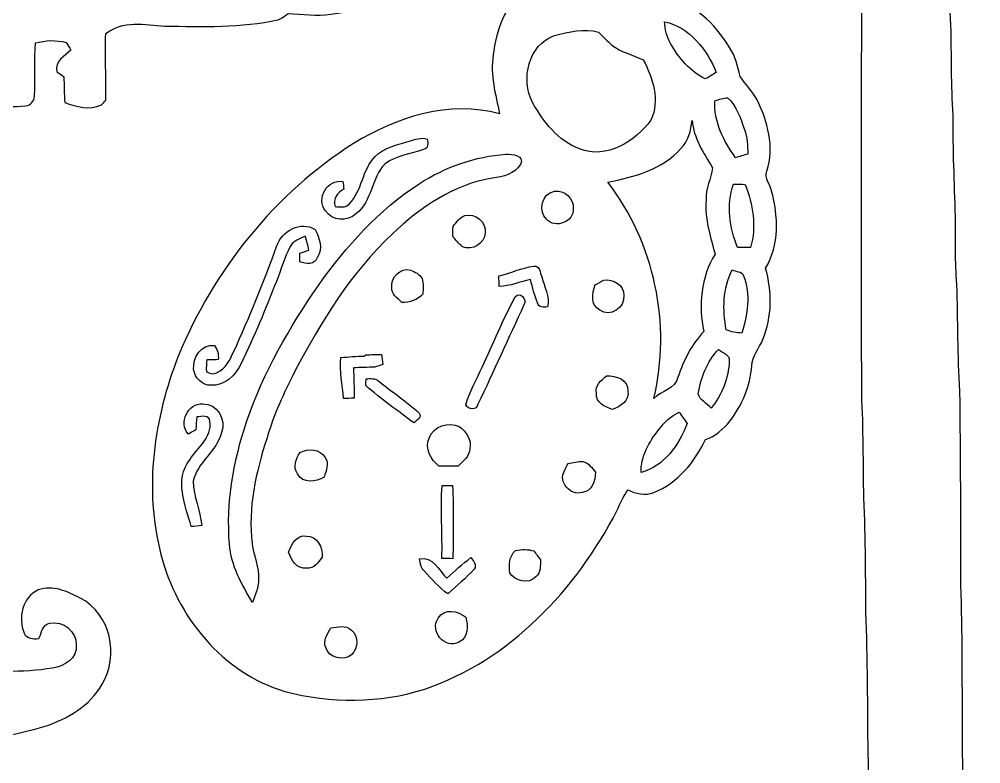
# Model space of a CAD drawing. Header units: centimetres. Extents: x -12.3 to 12.4, y -13 to 13.2.
# Drawn here: x -0.04 to 12.38, y -1.53 to 8.09 of the extents above; entities that cross this region are included whole.
import ezdxf

# ---------------------------------------------------------------- set-up
doc = ezdxf.new("R2010")
doc.units = ezdxf.units.CM
doc.header["$MEASUREMENT"] = 0
doc.layers.add('Camada 1', color=7, linetype='Continuous')

msp = doc.modelspace()

# ---------------------------------------------------------------- linework, layer by layer
at = {"layer": 'Camada 1', "color": 156}
for points, knots in [([(-10.9915, 13.07253), (-10.81617, 13.2281), (-10.55404, 13.21787), (-10.33638, 13.18118), (-10.33638, 13.18118), (-10.1861, 13.16884), (-10.07463, 13.05489), (-9.98819, 12.942), (-9.98819, 12.942), (-9.82027, 12.70423), (-9.81286, 12.39026), (-9.64212, 12.15284), (-9.64212, 12.15284), (-9.48302, 11.91224), (-9.20679, 11.79512), (-8.95526, 11.67659), (-8.95526, 11.67659), (-8.50406, 11.5069), (-8.03133, 11.38872), (-7.54839, 11.36368), (-7.54839, 11.36368), (-6.15492, 11.21974), (-4.75156, 11.08745), (-3.34997, 11.18975), (-3.34997, 11.18975), (-2.8829, 11.21092), (-2.41194, 11.20422), (-1.95192, 11.11426), (-1.95192, 11.11426), (-1.94168, 11.1774), (-1.90183, 11.2529), (-1.95757, 11.30652), (-1.95757, 11.30652), (-2.07822, 11.44905), (-2.2807, 11.46245), (-2.45145, 11.49667), (-2.45145, 11.49667), (-2.45392, 11.55664), (-2.4758, 11.62296), (-2.44264, 11.678), (-2.44264, 11.678), (-2.3114, 11.78207), (-2.13535, 11.73832), (-1.99002, 11.69352), (-1.99002, 11.69352), (-1.85632, 11.6466), (-1.70602, 11.59191), (-1.63442, 11.45893), (-1.63442, 11.45893), (-1.56279, 11.35274), (-1.56457, 11.22115), (-1.55434, 11.09839), (-1.55434, 11.09839), (-1.42804, 11.08286), (-1.29611, 11.07474), (-1.17827, 11.1333), (-1.17827, 11.1333), (-1.11195, 11.27618), (-1.13312, 11.43564), (-1.13064, 11.58839), (-1.13064, 11.58839), (-1.19486, 11.6011), (-1.25871, 11.6152), (-1.32257, 11.62931), (-1.32257, 11.62931), (-1.3522, 11.70939), (-1.35325, 11.79407), (-1.32503, 11.8745), (-1.32503, 11.8745), (-1.09431, 11.91612), (-0.85653, 11.90271), (-0.62301, 11.90342), (-0.62301, 11.90342), (-0.6163, 11.79829), (-0.6163, 11.69281), (-0.62018, 11.58769), (-0.62018, 11.58769), (-0.68932, 11.57075), (-0.75881, 11.55523), (-0.82832, 11.54076), (-0.82832, 11.54076), (-0.82832, 11.41835), (-0.82868, 11.29629), (-0.82515, 11.17388), (-0.82515, 11.17388), (-0.60184, 11.18305), (-0.37747, 11.16753), (-0.15521, 11.19857), (-0.15521, 11.19857), (-0.14286, 11.32733), (-0.14145, 11.45681), (-0.13158, 11.58557), (-0.13158, 11.58557), (-0.18803, 11.6018), (-0.24377, 11.61837), (-0.29986, 11.63496), (-0.29986, 11.63496), (-0.3048, 11.72527), (-0.35348, 11.87838), (-0.22048, 11.89319), (-0.22048, 11.89319), (-0.02329, 11.90589), (0.17497, 11.89672), (0.37253, 11.91189), (0.37253, 11.91189), (0.43074, 11.81064), (0.42438, 11.69423), (0.40286, 11.58346), (0.40286, 11.58346), (0.32137, 11.56652), (0.23953, 11.55347), (0.15733, 11.54217), (0.15733, 11.54217), (0.16898, 11.42611), (0.1718, 11.30935), (0.17073, 11.19293), (0.17073, 11.19293), (0.42262, 11.18869), (0.67415, 11.19681), (0.92604, 11.19786), (0.92604, 11.19786), (0.92674, 11.32699), (0.9292, 11.45645), (0.93909, 11.58521), (0.93909, 11.58521), (0.87029, 11.61026), (0.7687, 11.59439), (0.72813, 11.66812), (0.72813, 11.66812), (0.71966, 11.73409), (0.72495, 11.80006), (0.72707, 11.86602), (0.72707, 11.86602), (0.9532, 11.92882), (1.19203, 11.89002), (1.42346, 11.91012), (1.42346, 11.91012), (1.44568, 11.80182), (1.48132, 11.67482), (1.41216, 11.57569), (1.41216, 11.57569), (1.35714, 11.56158), (1.30104, 11.55382), (1.24529, 11.54465), (1.24529, 11.54465), (1.24249, 11.42012), (1.24283, 11.29558), (1.24388, 11.17141), (1.24388, 11.17141), (1.37195, 11.12801), (1.44673, 11.01266), (1.54552, 10.92905), (1.54552, 10.92905), (3.05505, 10.88918), (4.56635, 10.88001), (6.07659, 10.83697), (6.07659, 10.83697), (6.08646, 10.79252), (6.09635, 10.74772), (6.10658, 10.70327), (6.10658, 10.70327), (6.4216, 10.70856), (6.73734, 10.69551), (7.05202, 10.70892), (7.05202, 10.70892), (7.22277, 10.76889), (7.37729, 10.87895), (7.56108, 10.90048), (7.56108, 10.90048), (7.7029, 10.91529), (7.84965, 10.94034), (7.99112, 10.91177), (7.99112, 10.91177), (8.10012, 10.83239), (8.11213, 10.67647), (8.13082, 10.55193), (8.13082, 10.55193), (8.15622, 10.4027), (8.08567, 10.26724), (8.01088, 10.14412), (8.01088, 10.14412), (7.84119, 10.09332), (7.66375, 10.12966), (7.49087, 10.13953), (7.49087, 10.13953), (7.30603, 10.15505), (7.14268, 10.24572), (6.97759, 10.32087), (6.97759, 10.32087), (6.67066, 10.36214), (6.35952, 10.34591), (6.05119, 10.3632), (6.05119, 10.3632), (6.03815, 10.32403), (6.02543, 10.28488), (6.01274, 10.24572), (6.01274, 10.24572), (5.79154, 10.24043), (5.57001, 10.2429), (5.34882, 10.24361), (5.34882, 10.24361), (5.5446, 9.9448), (5.63527, 9.5511), (5.49556, 9.21066), (5.49556, 9.21066), (5.37279, 8.8974), (5.18089, 8.59613), (4.89372, 8.41057), (4.89372, 8.41057), (4.61822, 8.24618), (4.29612, 8.19114), (3.98251, 8.15128), (3.98251, 8.15128), (3.79835, 8.12623), (3.61314, 8.14846), (3.42935, 8.15975), (3.42935, 8.15975), (3.38807, 8.13188), (3.35033, 8.09801), (3.30341, 8.08002), (3.30341, 8.08002), (2.82187, 7.97454), (2.32587, 7.98865), (1.83585, 7.99853), (1.83585, 7.99853), (1.58291, 8.01616), (1.28939, 8.07332), (1.07526, 7.89975), (1.07526, 7.89975), (1.05833, 7.61293), (1.08196, 7.32579), (1.07597, 7.03896), (1.07597, 7.03896), (1.0615, 7.0238), (1.03328, 6.99381), (1.01917, 6.97864), (1.01917, 6.97864), (0.86254, 6.9095), (0.69603, 6.95218), (0.54468, 7.01111), (0.54468, 7.01111), (0.53481, 7.12187), (0.53481, 7.23299), (0.53374, 7.34377), (0.53374, 7.34377), (0.50375, 7.36423), (0.47378, 7.38433), (0.44379, 7.4048), (0.44379, 7.4048), (0.41416, 7.54097), (0.53869, 7.61188), (0.62476, 7.68772), (0.62476, 7.68772), (0.60395, 7.71983), (0.58313, 7.75194), (0.56268, 7.78369), (0.56268, 7.78369), (0.43285, 7.82319), (0.29598, 7.81368), (0.16615, 7.77945), (0.16615, 7.77945), (0.14569, 7.55015), (0.1651, 7.32013), (0.1538, 7.09083), (0.1538, 7.09083), (0.15239, 7.0298), (0.09983, 6.97264), (0.0388, 6.96736), (0.0388, 6.96736), (-0.11253, 6.94477), (-0.2667, 6.97018), (-0.4131, 7.0097), (-0.4131, 7.0097), (-0.42721, 7.12435), (-0.42932, 7.23935), (-0.4332, 7.35434), (-0.4332, 7.35434), (-0.45402, 7.36635), (-0.49494, 7.39034), (-0.51576, 7.40268), (-0.51576, 7.40268), (-0.53869, 7.52122), (-0.4572, 7.59989), (-0.36264, 7.6542), (-0.36264, 7.6542), (-0.37112, 7.71102), (-0.39122, 7.76427), (-0.41839, 7.81437), (-0.41839, 7.81437), (-0.53764, 7.81649), (-0.65722, 7.81685), (-0.77645, 7.81295), (-0.77645, 7.81295), (-0.79869, 7.55685), (-0.77857, 7.29967), (-0.78951, 7.0432), (-0.78951, 7.0432), (-0.8135, 7.01886), (-0.8375, 6.99452), (-0.86113, 6.97018), (-0.86113, 6.97018), (-1.02622, 6.94619), (-1.19415, 6.96277), (-1.3529, 7.01321), (-1.3529, 7.01321), (-1.36418, 7.10952), (-1.36172, 7.20689), (-1.37442, 7.3025), (-1.37442, 7.3025), (-1.40263, 7.37799), (-1.49965, 7.4422), (-1.45873, 7.53073), (-1.45873, 7.53073), (-1.42168, 7.57414), (-1.37371, 7.60623), (-1.32961, 7.64222), (-1.32961, 7.64222), (-1.3349, 7.83201), (-1.32644, 8.02251), (-1.35573, 8.21055), (-1.35573, 8.21055), (-2.7499, 8.22113), (-4.14338, 8.17986), (-5.5372, 8.16574), (-5.5372, 8.16574), (-5.6716, 8.17033), (-5.81907, 8.13505), (-5.94218, 8.20278), (-5.94218, 8.20278), (-5.95488, 8.25994), (-5.957, 8.31885), (-5.96299, 8.37635), (-5.96299, 8.37635), (-6.28826, 8.38941), (-6.61528, 8.35554), (-6.93949, 8.39045), (-6.93949, 8.39045), (-7.27499, 8.45643), (-7.614, 8.58308), (-7.86341, 8.82438), (-7.86341, 8.82438), (-8.20807, 9.1962), (-8.31391, 9.75254), (-8.20913, 10.23937), (-8.20913, 10.23937), (-8.50512, 10.30569), (-8.8212, 10.25207), (-9.0865, 10.10884), (-9.0865, 10.10884), (-9.35214, 9.97832), (-9.58038, 9.78393), (-9.78923, 9.57685), (-9.78923, 9.57685), (-9.92786, 9.44068), (-9.94833, 9.23819), (-10.01888, 9.06638), (-10.01888, 9.06638), (-10.05593, 8.96902), (-10.14271, 8.90622), (-10.2182, 8.84025), (-10.2182, 8.84025), (-10.41258, 8.78733), (-10.62743, 8.76299), (-10.81827, 8.84096), (-10.81827, 8.84096), (-10.98867, 8.9228), (-11.08356, 9.09601), (-11.16894, 9.25547), (-11.16894, 9.25547), (-11.35873, 9.62025), (-11.41059, 10.03688), (-11.41624, 10.44257), (-11.41624, 10.44257), (-11.42294, 10.81898), (-11.41589, 11.19751), (-11.3545, 11.5697), (-11.3545, 11.5697), (-11.34286, 11.7729), (-11.32346, 11.97574), (-11.29206, 12.17717), (-11.29206, 12.17717), (-11.24972, 12.48833), (-11.19822, 12.82311), (-10.9915, 13.07253)], [0, 0, 0, 0, 0.01030928, 0.01030928, 0.01030928, 0.01030928, 0.02061856, 0.02061856, 0.02061856, 0.02061856, 0.03092784, 0.03092784, 0.03092784, 0.03092784, 0.04123711, 0.04123711, 0.04123711, 0.04123711, 0.05154639, 0.05154639, 0.05154639, 0.05154639, 0.06185567, 0.06185567, 0.06185567, 0.06185567, 0.07216495, 0.07216495, 0.07216495, 0.07216495, 0.08247423, 0.08247423, 0.08247423, 0.08247423, 0.09278351, 0.09278351, 0.09278351, 0.09278351, 0.10309278, 0.10309278, 0.10309278, 0.10309278, 0.11340206, 0.11340206, 0.11340206, 0.11340206, 0.12371134, 0.12371134, 0.12371134, 0.12371134, 0.13402062, 0.13402062, 0.13402062, 0.13402062, 0.1443299, 0.1443299, 0.1443299, 0.1443299, 0.15463918, 0.15463918, 0.15463918, 0.15463918, 0.16494845, 0.16494845, 0.16494845, 0.16494845, 0.17525773, 0.17525773, 0.17525773, 0.17525773, 0.18556701, 0.18556701, 0.18556701, 0.18556701, 0.19587629, 0.19587629, 0.19587629, 0.19587629, 0.20618557, 0.20618557, 0.20618557, 0.20618557, 0.21649485, 0.21649485, 0.21649485, 0.21649485, 0.22680412, 0.22680412, 0.22680412, 0.22680412, 0.2371134, 0.2371134, 0.2371134, 0.2371134, 0.24742268, 0.24742268, 0.24742268, 0.24742268, 0.25773196, 0.25773196, 0.25773196, 0.25773196, 0.26804124, 0.26804124, 0.26804124, 0.26804124, 0.27835052, 0.27835052, 0.27835052, 0.27835052, 0.28865979, 0.28865979, 0.28865979, 0.28865979, 0.29896907, 0.29896907, 0.29896907, 0.29896907, 0.30927835, 0.30927835, 0.30927835, 0.30927835, 0.31958763, 0.31958763, 0.31958763, 0.31958763, 0.32989691, 0.32989691, 0.32989691, 0.32989691, 0.34020619, 0.34020619, 0.34020619, 0.34020619, 0.35051546, 0.35051546, 0.35051546, 0.35051546, 0.36082474, 0.36082474, 0.36082474, 0.36082474, 0.37113402, 0.37113402, 0.37113402, 0.37113402, 0.3814433, 0.3814433, 0.3814433, 0.3814433, 0.39175258, 0.39175258, 0.39175258, 0.39175258, 0.40206186, 0.40206186, 0.40206186, 0.40206186, 0.41237113, 0.41237113, 0.41237113, 0.41237113, 0.42268041, 0.42268041, 0.42268041, 0.42268041, 0.43298969, 0.43298969, 0.43298969, 0.43298969, 0.44329897, 0.44329897, 0.44329897, 0.44329897, 0.45360825, 0.45360825, 0.45360825, 0.45360825, 0.46391753, 0.46391753, 0.46391753, 0.46391753, 0.4742268, 0.4742268, 0.4742268, 0.4742268, 0.48453608, 0.48453608, 0.48453608, 0.48453608, 0.49484536, 0.49484536, 0.49484536, 0.49484536, 0.50515464, 0.50515464, 0.50515464, 0.50515464, 0.51546392, 0.51546392, 0.51546392, 0.51546392, 0.5257732, 0.5257732, 0.5257732, 0.5257732, 0.53608247, 0.53608247, 0.53608247, 0.53608247, 0.54639175, 0.54639175, 0.54639175, 0.54639175, 0.55670103, 0.55670103, 0.55670103, 0.55670103, 0.56701031, 0.56701031, 0.56701031, 0.56701031, 0.57731959, 0.57731959, 0.57731959, 0.57731959, 0.58762887, 0.58762887, 0.58762887, 0.58762887, 0.59793814, 0.59793814, 0.59793814, 0.59793814, 0.60824742, 0.60824742, 0.60824742, 0.60824742, 0.6185567, 0.6185567, 0.6185567, 0.6185567, 0.62886598, 0.62886598, 0.62886598, 0.62886598, 0.63917526, 0.63917526, 0.63917526, 0.63917526, 0.64948454, 0.64948454, 0.64948454, 0.64948454, 0.65979381, 0.65979381, 0.65979381, 0.65979381, 0.67010309, 0.67010309, 0.67010309, 0.67010309, 0.68041237, 0.68041237, 0.68041237, 0.68041237, 0.69072165, 0.69072165, 0.69072165, 0.69072165, 0.70103093, 0.70103093, 0.70103093, 0.70103093, 0.71134021, 0.71134021, 0.71134021, 0.71134021, 0.72164948, 0.72164948, 0.72164948, 0.72164948, 0.73195876, 0.73195876, 0.73195876, 0.73195876, 0.74226804, 0.74226804, 0.74226804, 0.74226804, 0.75257732, 0.75257732, 0.75257732, 0.75257732, 0.7628866, 0.7628866, 0.7628866, 0.7628866, 0.77319588, 0.77319588, 0.77319588, 0.77319588, 0.78350515, 0.78350515, 0.78350515, 0.78350515, 0.79381443, 0.79381443, 0.79381443, 0.79381443, 0.80412371, 0.80412371, 0.80412371, 0.80412371, 0.81443299, 0.81443299, 0.81443299, 0.81443299, 0.82474227, 0.82474227, 0.82474227, 0.82474227, 0.83505155, 0.83505155, 0.83505155, 0.83505155, 0.84536082, 0.84536082, 0.84536082, 0.84536082, 0.8556701, 0.8556701, 0.8556701, 0.8556701, 0.86597938, 0.86597938, 0.86597938, 0.86597938, 0.87628866, 0.87628866, 0.87628866, 0.87628866, 0.88659794, 0.88659794, 0.88659794, 0.88659794, 0.89690722, 0.89690722, 0.89690722, 0.89690722, 0.90721649, 0.90721649, 0.90721649, 0.90721649, 0.91752577, 0.91752577, 0.91752577, 0.91752577, 0.92783505, 0.92783505, 0.92783505, 0.92783505, 0.93814433, 0.93814433, 0.93814433, 0.93814433, 0.94845361, 0.94845361, 0.94845361, 0.94845361, 0.95876289, 0.95876289, 0.95876289, 0.95876289, 0.96907216, 0.96907216, 0.96907216, 0.96907216, 0.97938144, 0.97938144, 0.97938144, 0.97938144, 1, 1, 1, 1]), ([(11.30299, 11.09274), (11.40707, 11.13542), (11.52102, 11.14565), (11.62649, 11.10014), (11.62649, 11.10014), (11.62931, 11.01054), (11.63002, 10.92023), (11.63601, 10.83063), (11.63601, 10.83063), (11.6727, 10.51171), (11.64624, 10.18962), (11.68964, 9.87143), (11.68964, 9.87143), (11.91294, 9.8245), (11.96057, 9.57473), (11.97081, 9.38212), (11.97081, 9.38212), (11.97115, 8.92457), (11.95882, 8.46631), (11.99444, 8.00981), (11.99444, 8.00981), (12.00326, 7.62141), (11.99515, 7.23194), (12.02302, 6.84388), (12.02302, 6.84388), (12.01773, 6.40891), (12.04066, 5.97429), (12.05194, 5.53931), (12.05194, 5.53931), (12.05476, 5.24581), (12.04595, 4.95158), (12.07135, 4.65878), (12.07135, 4.65878), (12.0858, 4.19981), (12.07947, 3.73979), (12.10909, 3.28117), (12.10909, 3.28117), (12.12003, 2.44581), (12.12285, 1.61042), (12.12285, 0.7747), (12.12285, 0.7747), (12.1613, -0.44662), (12.11438, -1.67111), (12.19164, -2.89136), (12.19164, -2.89136), (12.20645, -3.36337), (12.29713, -3.8301), (12.3137, -4.30247), (12.3137, -4.30247), (12.33382, -4.51555), (12.33664, -4.72934), (12.3384, -4.94312), (12.3384, -4.94312), (12.37933, -5.16395), (12.3317, -5.38551), (12.33487, -5.60704), (12.33487, -5.60704), (12.32429, -5.91149), (12.24244, -6.20713), (12.17541, -6.50275), (12.17541, -6.50275), (12.15813, -6.58741), (12.08792, -6.64316), (12.0417, -6.71125), (12.0417, -6.71125), (12.05688, -6.8774), (12.07065, -7.07813), (11.91472, -7.18609), (11.91472, -7.18609), (11.97186, -7.34835), (11.94082, -7.52228), (11.94788, -7.69055), (11.94788, -7.69055), (11.94118, -7.8627), (11.97081, -8.04016), (11.91718, -8.20773), (11.91718, -8.20773), (11.89107, -8.29132), (11.89884, -8.37952), (11.89708, -8.46561), (11.89708, -8.46561), (11.88826, -9.01347), (11.86921, -9.57192), (11.69175, -10.09543), (11.69175, -10.09543), (11.53159, -10.52125), (11.15272, -10.8271), (10.73891, -10.99078), (10.73891, -10.99078), (10.22278, -11.18799), (9.61178, -11.11603), (9.15634, -10.80311), (9.15634, -10.80311), (8.80392, -10.57205), (8.59225, -10.17376), (8.50299, -9.77053), (8.50299, -9.77053), (8.47689, -9.54933), (8.46559, -9.31721), (8.53334, -9.10201), (8.53334, -9.10201), (8.57566, -8.9923), (8.65187, -8.86424), (8.78416, -8.85966), (8.78416, -8.85966), (8.88824, -8.85542), (9.02616, -8.91222), (9.03498, -9.03076), (9.03498, -9.03076), (9.06638, -9.3352), (8.97254, -9.65694), (9.08967, -9.95009), (9.08967, -9.95009), (9.17292, -10.13566), (9.36483, -10.23372), (9.5391, -10.31769), (9.5391, -10.31769), (9.88306, -10.47467), (10.29935, -10.49513), (10.64718, -10.33814), (10.64718, -10.33814), (10.95621, -10.16987), (11.14743, -9.84566), (11.24795, -9.51759), (11.24795, -9.51759), (11.36826, -9.09496), (11.38307, -8.65082), (11.36402, -8.21443), (11.36402, -8.21443), (11.37214, -8.08989), (11.2268, -8.02922), (11.24338, -7.90363), (11.24338, -7.90363), (11.24761, -7.64575), (11.21304, -7.38328), (11.28006, -7.13069), (11.28006, -7.13069), (11.12273, -7.05026), (11.1259, -6.85694), (11.16471, -6.70806), (11.16471, -6.70806), (11.06733, -6.60152), (10.99538, -6.47347), (10.95833, -6.33411), (10.95833, -6.33411), (10.81298, -5.81201), (10.84684, -5.26415), (10.86379, -4.72897), (10.86379, -4.72897), (10.92305, -4.16524), (10.97986, -3.60009), (10.9601, -3.03283), (10.9601, -3.03283), (10.93927, -2.76224), (10.95587, -2.49061), (10.94422, -2.21967), (10.94422, -2.21967), (10.91423, -1.98683), (10.92834, -1.75153), (10.92305, -1.51765), (10.92305, -1.51765), (10.91035, -0.90557), (10.91952, -0.29279), (10.89271, 0.31891), (10.89271, 0.31891), (10.88495, 0.84701), (10.89025, 1.37512), (10.86379, 1.90253), (10.86379, 1.90253), (10.85639, 2.35055), (10.85919, 2.79893), (10.83627, 3.2466), (10.83627, 3.2466), (10.83592, 5.02214), (10.83556, 6.79732), (10.83663, 8.57285), (10.83663, 8.57285), (10.85603, 8.90658), (10.79994, 9.24594), (10.87754, 9.57509), (10.87754, 9.57509), (10.89766, 9.66752), (10.9488, 9.74795), (11.00596, 9.82132), (11.00596, 9.82132), (11.03595, 9.82062), (11.0952, 9.81886), (11.12485, 9.8178), (11.12485, 9.8178), (11.15871, 9.88094), (11.17988, 9.94939), (11.18729, 10.021), (11.18729, 10.021), (11.22539, 10.37801), (11.26348, 10.73538), (11.30299, 11.09274)], [0, 0, 0, 0, 0.02, 0.02, 0.02, 0.02, 0.04, 0.04, 0.04, 0.04, 0.06, 0.06, 0.06, 0.06, 0.08, 0.08, 0.08, 0.08, 0.1, 0.1, 0.1, 0.1, 0.12, 0.12, 0.12, 0.12, 0.14, 0.14, 0.14, 0.14, 0.16, 0.16, 0.16, 0.16, 0.18, 0.18, 0.18, 0.18, 0.2, 0.2, 0.2, 0.2, 0.22, 0.22, 0.22, 0.22, 0.24, 0.24, 0.24, 0.24, 0.26, 0.26, 0.26, 0.26, 0.28, 0.28, 0.28, 0.28, 0.3, 0.3, 0.3, 0.3, 0.32, 0.32, 0.32, 0.32, 0.34, 0.34, 0.34, 0.34, 0.36, 0.36, 0.36, 0.36, 0.38, 0.38, 0.38, 0.38, 0.4, 0.4, 0.4, 0.4, 0.42, 0.42, 0.42, 0.42, 0.44, 0.44, 0.44, 0.44, 0.46, 0.46, 0.46, 0.46, 0.48, 0.48, 0.48, 0.48, 0.5, 0.5, 0.5, 0.5, 0.52, 0.52, 0.52, 0.52, 0.54, 0.54, 0.54, 0.54, 0.56, 0.56, 0.56, 0.56, 0.58, 0.58, 0.58, 0.58, 0.6, 0.6, 0.6, 0.6, 0.62, 0.62, 0.62, 0.62, 0.64, 0.64, 0.64, 0.64, 0.66, 0.66, 0.66, 0.66, 0.68, 0.68, 0.68, 0.68, 0.7, 0.7, 0.7, 0.7, 0.72, 0.72, 0.72, 0.72, 0.74, 0.74, 0.74, 0.74, 0.76, 0.76, 0.76, 0.76, 0.78, 0.78, 0.78, 0.78, 0.8, 0.8, 0.8, 0.8, 0.82, 0.82, 0.82, 0.82, 0.84, 0.84, 0.84, 0.84, 0.86, 0.86, 0.86, 0.86, 0.88, 0.88, 0.88, 0.88, 0.9, 0.9, 0.9, 0.9, 0.92, 0.92, 0.92, 0.92, 0.94, 0.94, 0.94, 0.94, 0.96, 0.96, 0.96, 0.96, 1, 1, 1, 1]), ([(6.49851, 8.45714), (6.82412, 8.63211), (7.22171, 8.53898), (7.5184, 8.34848), (7.5184, 8.34848), (7.58296, 8.40387), (7.63588, 8.47654), (7.71947, 8.50582), (7.71947, 8.50582), (7.91915, 8.56932), (8.15128, 8.51323), (8.27829, 8.33966), (8.27829, 8.33966), (8.65645, 8.32661), (8.94856, 8.02534), (9.13236, 7.72018), (9.13236, 7.72018), (9.21208, 7.61011), (9.23748, 7.47676), (9.26889, 7.34764), (9.26889, 7.34764), (9.33343, 7.24464), (9.42869, 7.16244), (9.48477, 7.05309), (9.48477, 7.05309), (9.62447, 6.76945), (9.72219, 6.43361), (9.61354, 6.12281), (9.61354, 6.12281), (9.57967, 6.03391), (9.65904, 5.95417), (9.67598, 5.8688), (9.67598, 5.8688), (9.76347, 5.54355), (9.7811, 5.16748), (9.59872, 4.87045), (9.59872, 4.87045), (9.68691, 4.57129), (9.6848, 4.23791), (9.5631, 3.94828), (9.5631, 3.94828), (9.5183, 3.83329), (9.42233, 3.73803), (9.42199, 3.6082), (9.42199, 3.6082), (9.40118, 3.34751), (9.29569, 3.09845), (9.13729, 2.89207), (9.13729, 2.89207), (9.05369, 2.7894), (8.95066, 2.6984), (8.82297, 2.6564), (8.82297, 2.6564), (8.6868, 2.36536), (8.46172, 2.09055), (8.15552, 1.97309), (8.15552, 1.97309), (8.04367, 1.92193), (7.92373, 1.95862), (7.8179, 2.00447), (7.8179, 2.00447), (7.76393, 1.91876), (7.71806, 1.82845), (7.6782, 1.73531), (7.6782, 1.73531), (7.1515, 0.71613), (6.30166, -0.1919), (5.1957, -0.56938), (5.1957, -0.56938), (4.61291, -0.75459), (3.97722, -0.75423), (3.38737, -0.59972), (3.38737, -0.59972), (2.57986, -0.35877), (1.98966, 0.37007), (1.78752, 1.17086), (1.78752, 1.17086), (1.56527, 2.0214), (1.69438, 2.93051), (2.014, 3.73909), (2.014, 3.73909), (2.47085, 4.85069), (3.25895, 5.83494), (4.27636, 6.48122), (4.27636, 6.48122), (4.83093, 6.82201), (5.5139, 7.04497), (6.16126, 6.86257), (6.16126, 6.86257), (6.11258, 7.11341), (6.03603, 7.3674), (6.08047, 7.62494), (6.08047, 7.62494), (6.11823, 7.93679), (6.22652, 8.27299), (6.49851, 8.45714)], [0, 0, 0, 0, 0.04, 0.04, 0.04, 0.04, 0.08, 0.08, 0.08, 0.08, 0.12, 0.12, 0.12, 0.12, 0.16, 0.16, 0.16, 0.16, 0.2, 0.2, 0.2, 0.2, 0.24, 0.24, 0.24, 0.24, 0.28, 0.28, 0.28, 0.28, 0.32, 0.32, 0.32, 0.32, 0.36, 0.36, 0.36, 0.36, 0.4, 0.4, 0.4, 0.4, 0.44, 0.44, 0.44, 0.44, 0.48, 0.48, 0.48, 0.48, 0.52, 0.52, 0.52, 0.52, 0.56, 0.56, 0.56, 0.56, 0.6, 0.6, 0.6, 0.6, 0.64, 0.64, 0.64, 0.64, 0.68, 0.68, 0.68, 0.68, 0.72, 0.72, 0.72, 0.72, 0.76, 0.76, 0.76, 0.76, 0.8, 0.8, 0.8, 0.8, 0.84, 0.84, 0.84, 0.84, 0.88, 0.88, 0.88, 0.88, 0.92, 0.92, 0.92, 0.92, 1, 1, 1, 1]), ([(6.87317, 7.8761), (6.87317, 7.8761), (6.87317, 7.8761), (6.87317, 7.8761), (6.87317, 7.8761), (6.53167, 7.75687), (6.43395, 7.31025), (6.58705, 7.01145), (6.58705, 7.01145), (6.72889, 6.76205), (6.91727, 6.51474), (7.19454, 6.40961), (7.19454, 6.40961), (7.54345, 6.27486), (7.91527, 6.50628), (8.11847, 6.7832), (8.11847, 6.7832), (8.23629, 7.03862), (8.1428, 7.32754), (8.01828, 7.56143), (8.01828, 7.56143), (7.88492, 7.62916), (7.72971, 7.6542), (7.6133, 7.75263), (7.6133, 7.75263), (7.54944, 7.80167), (7.50111, 7.86623), (7.44185, 7.91915), (7.44185, 7.91915), (7.25594, 7.97418), (7.0552, 7.92409), (6.87317, 7.8761)], [0, 0, 0, 0, 0.11111111, 0.11111111, 0.11111111, 0.11111111, 0.22222222, 0.22222222, 0.22222222, 0.22222222, 0.33333333, 0.33333333, 0.33333333, 0.33333333, 0.44444444, 0.44444444, 0.44444444, 0.44444444, 0.55555556, 0.55555556, 0.55555556, 0.55555556, 0.66666667, 0.66666667, 0.66666667, 0.66666667, 0.77777778, 0.77777778, 0.77777778, 0.77777778, 1, 1, 1, 1]), ([(8.2931, 8.05391), (8.2931, 8.05391), (8.2931, 8.05391), (8.2931, 8.05391), (8.2931, 8.05391), (8.2998, 7.95619), (8.3199, 7.85777), (8.37211, 7.77346), (8.37211, 7.77346), (8.47653, 7.58684), (8.624, 7.40938), (8.81979, 7.3166), (8.81979, 7.3166), (8.86919, 7.33953), (8.9147, 7.36988), (8.9609, 7.39916), (8.9609, 7.39916), (8.84344, 7.6916), (8.61659, 7.98653), (8.2931, 8.05391)], [0, 0, 0, 0, 0.16666667, 0.16666667, 0.16666667, 0.16666667, 0.33333333, 0.33333333, 0.33333333, 0.33333333, 0.5, 0.5, 0.5, 0.5, 0.66666667, 0.66666667, 0.66666667, 0.66666667, 1, 1, 1, 1]), ([(8.94537, 7.03333), (8.94537, 7.03333), (8.94537, 7.03333), (8.94537, 7.03333), (8.94537, 7.03333), (8.92703, 6.76275), (9.05581, 6.50909), (9.21208, 6.29708), (9.21208, 6.29708), (9.26358, 6.3126), (9.31579, 6.32812), (9.36837, 6.3433), (9.36837, 6.3433), (9.3673, 6.45125), (9.36449, 6.56096), (9.32532, 6.66291), (9.32532, 6.66291), (9.27276, 6.80754), (9.22655, 6.96665), (9.10802, 7.07212), (9.10802, 7.07212), (9.05157, 7.06895), (8.99865, 7.04849), (8.94537, 7.03333)], [0, 0, 0, 0, 0.14285714, 0.14285714, 0.14285714, 0.14285714, 0.28571429, 0.28571429, 0.28571429, 0.28571429, 0.42857143, 0.42857143, 0.42857143, 0.42857143, 0.57142857, 0.57142857, 0.57142857, 0.57142857, 0.71428571, 0.71428571, 0.71428571, 0.71428571, 1, 1, 1, 1]), ([(8.50511, 6.41738), (8.50511, 6.41738), (8.50511, 6.41738), (8.50511, 6.41738), (8.50511, 6.41738), (8.27088, 6.14115), (7.90081, 6.0526), (7.56214, 5.98063), (7.56214, 5.98063), (8.16151, 5.20135), (8.38694, 4.14197), (8.1541, 3.18593), (8.1541, 3.18593), (8.25324, 3.284), (8.43031, 3.31011), (8.46632, 3.46039), (8.46632, 3.46039), (8.54039, 3.67595), (8.64059, 3.88691), (8.8018, 4.05129), (8.8018, 4.05129), (8.72983, 4.38679), (8.76229, 4.75368), (8.94608, 5.0493), (8.94608, 5.0493), (8.88683, 5.27826), (8.81027, 5.50969), (8.83143, 5.75098), (8.83143, 5.75098), (8.8219, 5.89633), (8.89565, 6.02826), (8.91399, 6.16725), (8.91399, 6.16725), (8.79651, 6.35599), (8.6681, 6.55143), (8.6508, 6.77969), (8.6508, 6.77969), (8.63458, 6.64915), (8.60212, 6.51262), (8.50511, 6.41738)], [0, 0, 0, 0, 0.09090909, 0.09090909, 0.09090909, 0.09090909, 0.18181818, 0.18181818, 0.18181818, 0.18181818, 0.27272727, 0.27272727, 0.27272727, 0.27272727, 0.36363636, 0.36363636, 0.36363636, 0.36363636, 0.45454545, 0.45454545, 0.45454545, 0.45454545, 0.54545455, 0.54545455, 0.54545455, 0.54545455, 0.63636364, 0.63636364, 0.63636364, 0.63636364, 0.72727273, 0.72727273, 0.72727273, 0.72727273, 0.81818182, 0.81818182, 0.81818182, 0.81818182, 1, 1, 1, 1]), ([(4.99463, 6.51121), (4.99463, 6.51121), (4.99463, 6.51121), (4.99463, 6.51121), (4.99463, 6.51121), (4.84152, 6.46112), (4.67077, 6.43008), (4.55259, 6.31225), (4.55259, 6.31225), (4.38608, 6.13938), (4.3882, 5.86809), (4.21852, 5.69806), (4.21852, 5.69806), (4.17159, 5.64549), (4.09787, 5.66384), (4.03647, 5.6649), (4.03647, 5.6649), (4.00649, 5.76721), (4.0661, 5.84234), (4.15008, 5.89209), (4.15008, 5.89209), (4.14725, 5.91609), (4.1416, 5.96406), (4.13878, 5.98805), (4.13878, 5.98805), (3.94124, 6.02967), (3.78319, 5.76403), (3.91371, 5.61021), (3.91371, 5.61021), (3.99767, 5.47722), (4.19452, 5.47158), (4.30635, 5.57176), (4.30635, 5.57176), (4.51696, 5.73229), (4.50356, 6.03603), (4.68241, 6.21875), (4.68241, 6.21875), (4.8274, 6.32566), (5.01332, 6.34364), (5.17913, 6.40291), (5.17913, 6.40291), (5.24262, 6.41631), (5.24191, 6.4837), (5.22639, 6.5345), (5.22639, 6.5345), (5.14948, 6.56836), (5.06976, 6.52921), (4.99463, 6.51121)], [0, 0, 0, 0, 0.07692308, 0.07692308, 0.07692308, 0.07692308, 0.15384615, 0.15384615, 0.15384615, 0.15384615, 0.23076923, 0.23076923, 0.23076923, 0.23076923, 0.30769231, 0.30769231, 0.30769231, 0.30769231, 0.38461538, 0.38461538, 0.38461538, 0.38461538, 0.46153846, 0.46153846, 0.46153846, 0.46153846, 0.53846154, 0.53846154, 0.53846154, 0.53846154, 0.61538462, 0.61538462, 0.61538462, 0.61538462, 0.69230769, 0.69230769, 0.69230769, 0.69230769, 0.76923077, 0.76923077, 0.76923077, 0.76923077, 0.84615385, 0.84615385, 0.84615385, 0.84615385, 1, 1, 1, 1]), ([(5.12339, 5.96123), (5.12339, 5.96123), (5.12339, 5.96123), (5.12339, 5.96123), (5.12339, 5.96123), (4.59987, 5.62292), (4.179, 5.14984), (3.82057, 4.64502), (3.82057, 4.64502), (3.44346, 4.10245), (3.11467, 3.52107), (2.89524, 2.8963), (2.89524, 2.8963), (2.72732, 2.38441), (2.62395, 1.84114), (2.6737, 1.3014), (2.6737, 1.3014), (2.69205, 1.02517), (2.83245, 0.78105), (2.9711, 0.54892), (2.9711, 0.54892), (3.00531, 0.64523), (3.04694, 0.74224), (3.04835, 0.84596), (3.04835, 0.84596), (3.0554, 1.00436), (2.98626, 1.15181), (2.96545, 1.30668), (2.96545, 1.30668), (2.909, 1.77129), (3.01237, 2.23697), (3.15736, 2.67582), (3.15736, 2.67582), (3.24343, 2.97602), (3.37714, 3.25931), (3.51861, 3.53694), (3.51861, 3.53694), (3.85514, 4.18076), (4.24285, 4.81153), (4.77697, 5.31176), (4.77697, 5.31176), (5.13749, 5.65291), (5.56965, 5.95736), (6.07165, 6.03074), (6.07165, 6.03074), (6.20394, 6.0526), (6.35565, 6.08507), (6.43113, 6.20854), (6.43113, 6.20854), (6.4897, 6.32953), (6.32636, 6.34541), (6.24382, 6.34152), (6.24382, 6.34152), (5.84588, 6.31437), (5.45853, 6.17536), (5.12339, 5.96123)], [0, 0, 0, 0, 0.06666667, 0.06666667, 0.06666667, 0.06666667, 0.13333333, 0.13333333, 0.13333333, 0.13333333, 0.2, 0.2, 0.2, 0.2, 0.26666667, 0.26666667, 0.26666667, 0.26666667, 0.33333333, 0.33333333, 0.33333333, 0.33333333, 0.4, 0.4, 0.4, 0.4, 0.46666667, 0.46666667, 0.46666667, 0.46666667, 0.53333333, 0.53333333, 0.53333333, 0.53333333, 0.6, 0.6, 0.6, 0.6, 0.66666667, 0.66666667, 0.66666667, 0.66666667, 0.73333333, 0.73333333, 0.73333333, 0.73333333, 0.8, 0.8, 0.8, 0.8, 0.86666667, 0.86666667, 0.86666667, 0.86666667, 1, 1, 1, 1]), ([(6.87069, 5.86246), (6.87069, 5.86246), (6.87069, 5.86246), (6.87069, 5.86246), (6.87069, 5.86246), (6.70772, 5.83812), (6.65551, 5.61021), (6.76804, 5.50192), (6.76804, 5.50192), (6.87882, 5.37562), (7.13281, 5.46629), (7.112, 5.64337), (7.112, 5.64337), (7.12645, 5.77179), (6.99487, 5.88503), (6.87069, 5.86246)], [0, 0, 0, 0, 0.2, 0.2, 0.2, 0.2, 0.4, 0.4, 0.4, 0.4, 0.6, 0.6, 0.6, 0.6, 1, 1, 1, 1]), ([(9.18279, 5.95312), (9.18279, 5.95312), (9.18279, 5.95312), (9.18279, 5.95312), (9.18279, 5.95312), (9.09319, 5.68466), (9.12741, 5.39362), (9.23783, 5.13679), (9.23783, 5.13679), (9.29357, 5.13608), (9.34931, 5.13537), (9.4054, 5.13574), (9.4054, 5.13574), (9.48443, 5.40702), (9.43504, 5.69453), (9.33414, 5.95277), (9.33414, 5.95277), (9.28334, 5.95312), (9.23288, 5.95312), (9.18279, 5.95312)], [0, 0, 0, 0, 0.16666667, 0.16666667, 0.16666667, 0.16666667, 0.33333333, 0.33333333, 0.33333333, 0.33333333, 0.5, 0.5, 0.5, 0.5, 0.66666667, 0.66666667, 0.66666667, 0.66666667, 1, 1, 1, 1]), ([(3.28188, 5.1516), (3.28188, 5.1516), (3.28188, 5.1516), (3.28188, 5.1516), (3.28188, 5.1516), (3.11538, 4.69123), (2.93263, 4.23615), (2.72732, 3.79165), (2.72732, 3.79165), (2.67828, 3.68687), (2.62325, 3.57082), (2.51178, 3.52), (2.51178, 3.52), (2.46661, 3.49637), (2.4137, 3.50414), (2.37559, 3.53659), (2.37559, 3.53659), (2.36819, 3.58634), (2.37666, 3.63643), (2.38019, 3.68582), (2.38019, 3.68582), (2.42922, 3.68618), (2.4786, 3.68687), (2.52835, 3.68757), (2.52835, 3.68757), (2.5333, 3.75425), (2.51777, 3.81706), (2.47967, 3.87173), (2.47967, 3.87173), (2.30716, 3.89254), (2.19745, 3.71581), (2.20909, 3.562), (2.20909, 3.562), (2.22496, 3.45439), (2.3188, 3.3535), (2.43275, 3.35633), (2.43275, 3.35633), (2.60984, 3.34539), (2.75201, 3.48721), (2.82363, 3.63607), (2.82363, 3.63607), (2.99154, 3.98285), (3.13584, 4.34092), (3.27837, 4.69864), (3.27837, 4.69864), (3.34044, 4.84786), (3.3796, 5.00661), (3.45546, 5.14948), (3.45546, 5.14948), (3.49425, 5.22427), (3.58069, 5.24756), (3.6509, 5.2825), (3.6509, 5.2825), (3.67135, 5.22393), (3.68687, 5.16361), (3.69817, 5.10222), (3.69817, 5.10222), (3.65865, 5.08847), (3.6195, 5.07505), (3.58069, 5.06129), (3.58069, 5.06129), (3.57998, 5.02496), (3.57964, 4.98863), (3.57964, 4.95229), (3.57964, 4.95229), (3.66006, 4.91878), (3.77506, 4.91031), (3.81141, 5.00979), (3.81141, 5.00979), (3.88301, 5.1255), (3.83329, 5.25709), (3.78142, 5.36821), (3.78142, 5.36821), (3.58916, 5.48852), (3.34785, 5.34987), (3.28188, 5.1516)], [0, 0, 0, 0, 0.05, 0.05, 0.05, 0.05, 0.1, 0.1, 0.1, 0.1, 0.15, 0.15, 0.15, 0.15, 0.2, 0.2, 0.2, 0.2, 0.25, 0.25, 0.25, 0.25, 0.3, 0.3, 0.3, 0.3, 0.35, 0.35, 0.35, 0.35, 0.4, 0.4, 0.4, 0.4, 0.45, 0.45, 0.45, 0.45, 0.5, 0.5, 0.5, 0.5, 0.55, 0.55, 0.55, 0.55, 0.6, 0.6, 0.6, 0.6, 0.65, 0.65, 0.65, 0.65, 0.7, 0.7, 0.7, 0.7, 0.75, 0.75, 0.75, 0.75, 0.8, 0.8, 0.8, 0.8, 0.85, 0.85, 0.85, 0.85, 0.9, 0.9, 0.9, 0.9, 1, 1, 1, 1]), ([(5.56048, 5.40773), (5.56048, 5.40773), (5.56048, 5.40773), (5.56048, 5.40773), (5.56048, 5.40773), (5.56012, 5.37527), (5.55978, 5.31001), (5.55941, 5.27719), (5.55941, 5.27719), (5.59788, 5.23205), (5.63279, 5.18159), (5.68254, 5.14738), (5.68254, 5.14738), (5.80848, 5.08706), (5.96618, 5.18936), (5.97712, 5.32411), (5.97712, 5.32411), (5.99615, 5.46169), (5.84482, 5.58906), (5.71183, 5.54884), (5.71183, 5.54884), (5.64268, 5.52626), (5.60458, 5.46028), (5.56048, 5.40773)], [0, 0, 0, 0, 0.14285714, 0.14285714, 0.14285714, 0.14285714, 0.28571429, 0.28571429, 0.28571429, 0.28571429, 0.42857143, 0.42857143, 0.42857143, 0.42857143, 0.57142857, 0.57142857, 0.57142857, 0.57142857, 0.71428571, 0.71428571, 0.71428571, 0.71428571, 1, 1, 1, 1]), ([(4.76815, 4.62314), (4.76815, 4.62314), (4.76815, 4.62314), (4.76815, 4.62314), (4.76815, 4.62314), (4.7625, 4.53424), (4.84292, 4.48098), (4.89902, 4.42595), (4.89902, 4.42595), (5.0045, 4.41854), (5.09656, 4.46298), (5.17243, 4.53319), (5.17243, 4.53319), (5.17172, 4.60021), (5.18089, 4.66972), (5.16078, 4.73463), (5.16078, 4.73463), (5.12938, 4.79142), (5.06976, 4.82282), (5.0119, 4.84575), (5.0119, 4.84575), (4.88244, 4.87785), (4.75614, 4.75226), (4.76815, 4.62314)], [0, 0, 0, 0, 0.14285714, 0.14285714, 0.14285714, 0.14285714, 0.28571429, 0.28571429, 0.28571429, 0.28571429, 0.42857143, 0.42857143, 0.42857143, 0.42857143, 0.57142857, 0.57142857, 0.57142857, 0.57142857, 0.71428571, 0.71428571, 0.71428571, 0.71428571, 1, 1, 1, 1]), ([(6.15456, 4.76849), (6.15456, 4.76849), (6.15456, 4.76849), (6.15456, 4.76849), (6.15456, 4.76849), (6.15456, 4.72263), (6.1549, 4.67676), (6.15667, 4.63091), (6.15667, 4.63091), (6.29601, 4.63937), (6.42584, 4.69477), (6.56166, 4.72122), (6.56166, 4.72122), (6.58741, 4.61963), (6.61317, 4.51801), (6.65091, 4.42029), (6.65091, 4.42029), (6.6682, 4.36104), (6.72889, 4.35645), (6.78074, 4.37198), (6.78074, 4.37198), (6.81567, 4.50391), (6.73734, 4.63055), (6.70806, 4.75684), (6.70806, 4.75684), (6.68267, 4.808), (6.68301, 4.91208), (6.60223, 4.89691), (6.60223, 4.89691), (6.44877, 4.87045), (6.30483, 4.80764), (6.15456, 4.76849)], [0, 0, 0, 0, 0.11111111, 0.11111111, 0.11111111, 0.11111111, 0.22222222, 0.22222222, 0.22222222, 0.22222222, 0.33333333, 0.33333333, 0.33333333, 0.33333333, 0.44444444, 0.44444444, 0.44444444, 0.44444444, 0.55555556, 0.55555556, 0.55555556, 0.55555556, 0.66666667, 0.66666667, 0.66666667, 0.66666667, 0.77777778, 0.77777778, 0.77777778, 0.77777778, 1, 1, 1, 1]), ([(9.16552, 4.84716), (9.16552, 4.84716), (9.16552, 4.84716), (9.16552, 4.84716), (9.16552, 4.84716), (9.04804, 4.60798), (9.04098, 4.33069), (9.09143, 4.07282), (9.09143, 4.07282), (9.15423, 4.04671), (9.2216, 4.03436), (9.29004, 4.03014), (9.29004, 4.03014), (9.3673, 4.26685), (9.40717, 4.53354), (9.31545, 4.77166), (9.31545, 4.77166), (9.29674, 4.83446), (9.21244, 4.82141), (9.16552, 4.84716)], [0, 0, 0, 0, 0.16666667, 0.16666667, 0.16666667, 0.16666667, 0.33333333, 0.33333333, 0.33333333, 0.33333333, 0.5, 0.5, 0.5, 0.5, 0.66666667, 0.66666667, 0.66666667, 0.66666667, 1, 1, 1, 1]), ([(7.39634, 4.65278), (7.39634, 4.65278), (7.39634, 4.65278), (7.39634, 4.65278), (7.39634, 4.65278), (7.35576, 4.54625), (7.33354, 4.38891), (7.45701, 4.32822), (7.45701, 4.32822), (7.58613, 4.23121), (7.7911, 4.35715), (7.76605, 4.51696), (7.76605, 4.51696), (7.77098, 4.65559), (7.63023, 4.72897), (7.5071, 4.71594), (7.5071, 4.71594), (7.47006, 4.69477), (7.43338, 4.67359), (7.39634, 4.65278)], [0, 0, 0, 0, 0.16666667, 0.16666667, 0.16666667, 0.16666667, 0.33333333, 0.33333333, 0.33333333, 0.33333333, 0.5, 0.5, 0.5, 0.5, 0.66666667, 0.66666667, 0.66666667, 0.66666667, 1, 1, 1, 1]), ([(6.36305, 4.49967), (6.36305, 4.49967), (6.36305, 4.49967), (6.36305, 4.49967), (6.36305, 4.49967), (6.20572, 4.20441), (6.08012, 3.89113), (5.93583, 3.5888), (5.93583, 3.5888), (5.86775, 3.42582), (5.77215, 3.27377), (5.72557, 3.10268), (5.72557, 3.10268), (5.75875, 3.03635), (5.86493, 3.03213), (5.88327, 3.1108), (5.88327, 3.1108), (6.08295, 3.53835), (6.28156, 3.96662), (6.47559, 4.39666), (6.47559, 4.39666), (6.52251, 4.46758), (6.42584, 4.57658), (6.36305, 4.49967)], [0, 0, 0, 0, 0.14285714, 0.14285714, 0.14285714, 0.14285714, 0.28571429, 0.28571429, 0.28571429, 0.28571429, 0.42857143, 0.42857143, 0.42857143, 0.42857143, 0.57142857, 0.57142857, 0.57142857, 0.57142857, 0.71428571, 0.71428571, 0.71428571, 0.71428571, 1, 1, 1, 1]), ([(4.43547, 3.74931), (4.43547, 3.74931), (4.43547, 3.74931), (4.43547, 3.74931), (4.43547, 3.74931), (4.43547, 3.74931), (4.41359, 3.73345), (4.41359, 3.73345), (4.41359, 3.73345), (4.31236, 3.73133), (4.21181, 3.72533), (4.11127, 3.71439), (4.11127, 3.71439), (4.09892, 3.53659), (4.12715, 3.3602), (4.14689, 3.18381), (4.14689, 3.18381), (4.19276, 3.18557), (4.23898, 3.18805), (4.28554, 3.19051), (4.28554, 3.19051), (4.28308, 3.32105), (4.27813, 3.45122), (4.27496, 3.5814), (4.27496, 3.5814), (4.36597, 3.58527), (4.45735, 3.5881), (4.54871, 3.59056), (4.54871, 3.59056), (4.57482, 3.59938), (4.62667, 3.61702), (4.65242, 3.62584), (4.65242, 3.62584), (4.64784, 3.66923), (4.6429, 3.71264), (4.63832, 3.75567), (4.63832, 3.75567), (4.57022, 3.75462), (4.50285, 3.75179), (4.43547, 3.74931)], [0, 0, 0, 0, 0.09090909, 0.09090909, 0.09090909, 0.09090909, 0.18181818, 0.18181818, 0.18181818, 0.18181818, 0.27272727, 0.27272727, 0.27272727, 0.27272727, 0.36363636, 0.36363636, 0.36363636, 0.36363636, 0.45454545, 0.45454545, 0.45454545, 0.45454545, 0.54545455, 0.54545455, 0.54545455, 0.54545455, 0.63636364, 0.63636364, 0.63636364, 0.63636364, 0.72727273, 0.72727273, 0.72727273, 0.72727273, 0.81818182, 0.81818182, 0.81818182, 0.81818182, 1, 1, 1, 1]), ([(8.72983, 3.24696), (8.72983, 3.24696), (8.72983, 3.24696), (8.72983, 3.24696), (8.72983, 3.24696), (8.74713, 3.16301), (8.84132, 3.12173), (8.8974, 3.06246), (8.8974, 3.06246), (9.03498, 3.23497), (9.12071, 3.44945), (9.13058, 3.671), (9.13058, 3.671), (9.14047, 3.75391), (9.04098, 3.77577), (8.99195, 3.82057), (8.99195, 3.82057), (8.84307, 3.66465), (8.76299, 3.45722), (8.72983, 3.24696)], [0, 0, 0, 0, 0.16666667, 0.16666667, 0.16666667, 0.16666667, 0.33333333, 0.33333333, 0.33333333, 0.33333333, 0.5, 0.5, 0.5, 0.5, 0.66666667, 0.66666667, 0.66666667, 0.66666667, 1, 1, 1, 1]), ([(7.54379, 3.47661), (7.54379, 3.47661), (7.54379, 3.47661), (7.54379, 3.47661), (7.54379, 3.47661), (7.47148, 3.42089), (7.3921, 3.35455), (7.41432, 3.25225), (7.41432, 3.25225), (7.4048, 3.12985), (7.5251, 3.07586), (7.62212, 3.04553), (7.62212, 3.04553), (7.72266, 3.08151), (7.84119, 3.1556), (7.82109, 3.28012), (7.82109, 3.28012), (7.82708, 3.42618), (7.66726, 3.48967), (7.54379, 3.47661)], [0, 0, 0, 0, 0.16666667, 0.16666667, 0.16666667, 0.16666667, 0.33333333, 0.33333333, 0.33333333, 0.33333333, 0.5, 0.5, 0.5, 0.5, 0.66666667, 0.66666667, 0.66666667, 0.66666667, 1, 1, 1, 1]), ([(4.43934, 3.44099), (4.43934, 3.44099), (4.43934, 3.44099), (4.43934, 3.44099), (4.43934, 3.44099), (4.43759, 3.41877), (4.43406, 3.37467), (4.4323, 3.35244), (4.4323, 3.35244), (4.62986, 3.17853), (4.84681, 3.02789), (5.0567, 2.86948), (5.0567, 2.86948), (5.08847, 2.90405), (5.16466, 2.94286), (5.12375, 2.99685), (5.12375, 2.99685), (4.96217, 3.14819), (4.77448, 3.26989), (4.60128, 3.40747), (4.60128, 3.40747), (4.55789, 3.45227), (4.49545, 3.4424), (4.43934, 3.44099)], [0, 0, 0, 0, 0.14285714, 0.14285714, 0.14285714, 0.14285714, 0.28571429, 0.28571429, 0.28571429, 0.28571429, 0.42857143, 0.42857143, 0.42857143, 0.42857143, 0.57142857, 0.57142857, 0.57142857, 0.57142857, 0.71428571, 0.71428571, 0.71428571, 0.71428571, 1, 1, 1, 1]), ([(2.141, 2.72625), (2.141, 2.72625), (2.141, 2.72625), (2.141, 2.72625), (2.141, 2.72625), (2.165, 2.74002), (2.21297, 2.76754), (2.23697, 2.78165), (2.23697, 2.78165), (2.24119, 2.83703), (2.24579, 2.89243), (2.25071, 2.94745), (2.25071, 2.94745), (2.31034, 2.95416), (2.41687, 2.97885), (2.42005, 2.88854), (2.42005, 2.88854), (2.45215, 2.68393), (2.25743, 2.54847), (2.15864, 2.39323), (2.15864, 2.39323), (1.95932, 2.13888), (2.09868, 1.80374), (2.17945, 1.53105), (2.17945, 1.53105), (2.22496, 1.53458), (2.27012, 1.53882), (2.31563, 1.5434), (2.31563, 1.5434), (2.29129, 1.73743), (2.20944, 1.92193), (2.20415, 2.11807), (2.20415, 2.11807), (2.25636, 2.36395), (2.5093, 2.50296), (2.5714, 2.74672), (2.5714, 2.74672), (2.63348, 2.90971), (2.51107, 3.12349), (2.32798, 3.1175), (2.32798, 3.1175), (2.13535, 3.12878), (2.00766, 2.86843), (2.141, 2.72625)], [0, 0, 0, 0, 0.08333333, 0.08333333, 0.08333333, 0.08333333, 0.16666667, 0.16666667, 0.16666667, 0.16666667, 0.25, 0.25, 0.25, 0.25, 0.33333333, 0.33333333, 0.33333333, 0.33333333, 0.41666667, 0.41666667, 0.41666667, 0.41666667, 0.5, 0.5, 0.5, 0.5, 0.58333333, 0.58333333, 0.58333333, 0.58333333, 0.66666667, 0.66666667, 0.66666667, 0.66666667, 0.75, 0.75, 0.75, 0.75, 0.83333333, 0.83333333, 0.83333333, 0.83333333, 1, 1, 1, 1]), ([(8.22042, 2.78589), (8.22042, 2.78589), (8.22042, 2.78589), (8.22042, 2.78589), (8.22042, 2.78589), (8.09625, 2.62536), (7.98512, 2.43769), (7.99007, 2.22778), (7.99007, 2.22778), (8.28815, 2.30823), (8.48147, 2.58867), (8.58626, 2.86349), (8.58626, 2.86349), (8.55098, 2.91146), (8.51605, 2.9598), (8.48218, 3.00813), (8.48218, 3.00813), (8.37564, 2.95945), (8.29203, 2.87689), (8.22042, 2.78589)], [0, 0, 0, 0, 0.16666667, 0.16666667, 0.16666667, 0.16666667, 0.33333333, 0.33333333, 0.33333333, 0.33333333, 0.5, 0.5, 0.5, 0.5, 0.66666667, 0.66666667, 0.66666667, 0.66666667, 1, 1, 1, 1]), ([(5.25356, 2.67511), (5.25356, 2.67511), (5.25356, 2.67511), (5.25356, 2.67511), (5.25356, 2.67511), (5.19112, 2.53894), (5.27368, 2.39854), (5.37915, 2.31315), (5.37915, 2.31315), (5.46135, 2.30964), (5.54355, 2.30964), (5.62573, 2.31281), (5.62573, 2.31281), (5.691, 2.37525), (5.77427, 2.43769), (5.77956, 2.53646), (5.77956, 2.53646), (5.80036, 2.649), (5.7358, 2.76294), (5.64198, 2.82187), (5.64198, 2.82187), (5.50262, 2.88995), (5.30365, 2.83104), (5.25356, 2.67511)], [0, 0, 0, 0, 0.14285714, 0.14285714, 0.14285714, 0.14285714, 0.28571429, 0.28571429, 0.28571429, 0.28571429, 0.42857143, 0.42857143, 0.42857143, 0.42857143, 0.57142857, 0.57142857, 0.57142857, 0.57142857, 0.71428571, 0.71428571, 0.71428571, 0.71428571, 1, 1, 1, 1]), ([(3.58422, 2.48813), (3.58422, 2.48813), (3.58422, 2.48813), (3.58422, 2.48813), (3.58422, 2.48813), (3.53413, 2.40558), (3.4865, 2.29975), (3.55141, 2.21051), (3.55141, 2.21051), (3.61984, 2.08244), (3.79024, 2.10538), (3.89536, 2.17099), (3.89536, 2.17099), (3.91865, 2.25178), (3.96662, 2.34456), (3.90771, 2.42181), (3.90771, 2.42181), (3.84457, 2.54105), (3.69181, 2.5407), (3.58422, 2.48813)], [0, 0, 0, 0, 0.16666667, 0.16666667, 0.16666667, 0.16666667, 0.33333333, 0.33333333, 0.33333333, 0.33333333, 0.5, 0.5, 0.5, 0.5, 0.66666667, 0.66666667, 0.66666667, 0.66666667, 1, 1, 1, 1]), ([(7.04744, 2.34667), (7.04744, 2.34667), (7.04744, 2.34667), (7.04744, 2.34667), (7.04744, 2.34667), (7.0305, 2.31457), (7.01428, 2.28211), (6.9991, 2.24895), (6.9991, 2.24895), (6.9162, 2.11172), (7.07955, 1.92051), (7.22982, 1.97272), (7.22982, 1.97272), (7.35999, 1.98437), (7.40163, 2.12443), (7.40092, 2.23485), (7.40092, 2.23485), (7.35507, 2.28881), (7.31202, 2.35691), (7.23652, 2.36996), (7.23652, 2.36996), (7.17232, 2.37455), (7.10988, 2.35654), (7.04744, 2.34667)], [0, 0, 0, 0, 0.14285714, 0.14285714, 0.14285714, 0.14285714, 0.28571429, 0.28571429, 0.28571429, 0.28571429, 0.42857143, 0.42857143, 0.42857143, 0.42857143, 0.57142857, 0.57142857, 0.57142857, 0.57142857, 0.71428571, 0.71428571, 0.71428571, 0.71428571, 1, 1, 1, 1]), ([(5.41937, 2.06199), (5.41937, 2.06199), (5.41937, 2.06199), (5.41937, 2.06199), (5.41937, 2.06199), (5.39891, 1.74837), (5.4243, 1.43369), (5.41725, 1.11936), (5.41725, 1.11936), (5.46452, 1.12148), (5.51215, 1.12006), (5.55978, 1.11441), (5.55978, 1.11441), (5.5619, 1.4305), (5.57001, 1.74695), (5.55378, 2.06269), (5.55378, 2.06269), (5.50862, 2.06304), (5.46381, 2.06269), (5.41937, 2.06199)], [0, 0, 0, 0, 0.16666667, 0.16666667, 0.16666667, 0.16666667, 0.33333333, 0.33333333, 0.33333333, 0.33333333, 0.5, 0.5, 0.5, 0.5, 0.66666667, 0.66666667, 0.66666667, 0.66666667, 1, 1, 1, 1]), ([(3.43675, 1.20085), (3.43675, 1.20085), (3.43675, 1.20085), (3.43675, 1.20085), (3.43675, 1.20085), (3.4731, 1.09889), (3.53976, 0.97613), (3.66888, 0.99413), (3.66888, 0.99413), (3.76695, 0.97966), (3.8174, 1.0735), (3.87068, 1.137), (3.87068, 1.137), (3.87772, 1.26223), (3.80858, 1.41145), (3.66572, 1.40899), (3.66572, 1.40899), (3.53625, 1.42699), (3.47451, 1.3014), (3.43675, 1.20085)], [0, 0, 0, 0, 0.16666667, 0.16666667, 0.16666667, 0.16666667, 0.33333333, 0.33333333, 0.33333333, 0.33333333, 0.5, 0.5, 0.5, 0.5, 0.66666667, 0.66666667, 0.66666667, 0.66666667, 1, 1, 1, 1]), ([(5.12797, 1.1123), (5.12797, 1.1123), (5.12797, 1.1123), (5.12797, 1.1123), (5.12797, 1.1123), (5.13396, 1.05516), (5.14809, 0.9973), (5.19112, 0.95566), (5.19112, 0.95566), (5.28672, 0.85266), (5.37669, 0.74224), (5.4938, 0.66216), (5.4938, 0.66216), (5.6067, 0.76941), (5.73156, 0.86465), (5.83459, 0.98212), (5.83459, 0.98212), (5.87445, 1.0347), (5.82117, 1.08866), (5.7912, 1.12959), (5.7912, 1.12959), (5.68113, 1.04916), (5.58341, 0.95462), (5.48181, 0.8643), (5.48181, 0.8643), (5.37562, 0.96026), (5.30119, 1.15992), (5.12797, 1.1123)], [0, 0, 0, 0, 0.125, 0.125, 0.125, 0.125, 0.25, 0.25, 0.25, 0.25, 0.375, 0.375, 0.375, 0.375, 0.5, 0.5, 0.5, 0.5, 0.625, 0.625, 0.625, 0.625, 0.75, 0.75, 0.75, 0.75, 1, 1, 1, 1]), ([(6.36622, 1.22273), (6.36622, 1.22273), (6.36622, 1.22273), (6.36622, 1.22273), (6.36622, 1.22273), (6.28509, 1.14477), (6.28297, 1.03504), (6.29284, 0.93027), (6.29284, 0.93027), (6.36869, 0.8269), (6.53555, 0.77716), (6.63081, 0.88265), (6.63081, 0.88265), (6.70065, 0.93556), (6.68655, 1.02588), (6.69008, 1.10277), (6.69008, 1.10277), (6.66114, 1.14017), (6.63327, 1.17792), (6.60646, 1.21603), (6.60646, 1.21603), (6.52709, 1.23789), (6.44594, 1.23825), (6.36622, 1.22273)], [0, 0, 0, 0, 0.14285714, 0.14285714, 0.14285714, 0.14285714, 0.28571429, 0.28571429, 0.28571429, 0.28571429, 0.42857143, 0.42857143, 0.42857143, 0.42857143, 0.57142857, 0.57142857, 0.57142857, 0.57142857, 0.71428571, 0.71428571, 0.71428571, 0.71428571, 1, 1, 1, 1]), ([(-8.65363, 0.71613), (-8.51288, 0.76022), (-8.3372, 0.7373), (-8.23877, 0.61877), (-8.23877, 0.61877), (-8.12976, 0.50305), (-8.13152, 0.32526), (-8.1661, 0.17992), (-8.1661, 0.17992), (-8.18832, 0.10688), (-8.26805, 0.0822), (-8.32802, 0.04938), (-8.32802, 0.04938), (-8.34743, 0.05396), (-8.38552, 0.06349), (-8.40457, 0.06809), (-8.40457, 0.06809), (-8.40881, 0.12171), (-8.41304, 0.17463), (-8.41622, 0.22754), (-8.41622, 0.22754), (-8.50406, 0.30833), (-8.6434, 0.30692), (-8.73442, 0.23247), (-8.73442, 0.23247), (-8.86213, 0.14216), (-8.89917, -0.06173), (-8.79228, -0.18204), (-8.79228, -0.18204), (-8.69985, -0.2801), (-8.55768, -0.29951), (-8.43033, -0.31574), (-8.43033, -0.31574), (-7.98195, -0.37429), (-7.49969, -0.33867), (-7.10881, -0.09136), (-7.10881, -0.09136), (-6.79131, 0.11994), (-6.5084, 0.39722), (-6.14045, 0.52246), (-6.14045, 0.52246), (-5.84588, 0.63887), (-5.52309, 0.63712), (-5.21229, 0.61136), (-5.21229, 0.61136), (-4.78649, 0.54892), (-4.34974, 0.34854), (-4.12221, -0.03352), (-4.12221, -0.03352), (-4.01954, -0.02821), (-3.97827, 0.07584), (-3.91407, 0.13899), (-3.91407, 0.13899), (-3.67135, 0.4205), (-3.30412, 0.55633), (-2.94534, 0.6117), (-2.94534, 0.6117), (-2.58268, 0.64698), (-2.20239, 0.62264), (-1.87077, 0.45826), (-1.87077, 0.45826), (-1.47708, 0.28117), (-1.19379, -0.07725), (-0.78387, -0.22436), (-0.78387, -0.22436), (-0.4131, -0.36865), (-0.00175, -0.35806), (0.38559, -0.2981), (0.38559, -0.2981), (0.53481, -0.27763), (0.71508, -0.17144), (0.69285, 0.00246), (0.69285, 0.00246), (0.69885, 0.17638), (0.51859, 0.31784), (0.35172, 0.28397), (0.35172, 0.28397), (0.25435, 0.26987), (0.24659, 0.15487), (0.20778, 0.08431), (0.20778, 0.08431), (0.13475, 0.07796), (0.05396, 0.0762), (0.01939, 0.15416), (0.01939, 0.15416), (-0.06173, 0.3489), (-0.00669, 0.62194), (0.20214, 0.71225), (0.20214, 0.71225), (0.38664, 0.7821), (0.58173, 0.69003), (0.74507, 0.60571), (0.74507, 0.60571), (1.13595, 0.40957), (1.2513, -0.14252), (1.02622, -0.50341), (1.02622, -0.50341), (0.87347, -0.78634), (0.57608, -0.95566), (0.27905, -1.05197), (0.27905, -1.05197), (-0.36971, -1.2527), (-1.05762, -1.27212), (-1.73107, -1.23718), (-1.73107, -1.23718), (-2.52448, -1.16099), (-3.34115, -0.96838), (-3.99097, -0.48436), (-3.99097, -0.48436), (-4.05095, -0.48331), (-4.11056, -0.4826), (-4.17018, -0.48224), (-4.17018, -0.48224), (-4.50849, -0.74012), (-4.90502, -0.90805), (-5.30895, -1.03328), (-5.30895, -1.03328), (-5.8314, -1.1751), (-6.37117, -1.26083), (-6.91339, -1.24953), (-6.91339, -1.24953), (-7.42385, -1.26083), (-7.93467, -1.19839), (-8.4268, -1.06362), (-8.4268, -1.06362), (-8.70126, -0.96131), (-8.97819, -0.82303), (-9.14929, -0.57538), (-9.14929, -0.57538), (-9.34437, -0.30621), (-9.35143, 0.07654), (-9.18139, 0.35984), (-9.18139, 0.35984), (-9.06497, 0.54785), (-8.85719, 0.65051), (-8.65363, 0.71613)], [0, 0, 0, 0, 0.02857143, 0.02857143, 0.02857143, 0.02857143, 0.05714286, 0.05714286, 0.05714286, 0.05714286, 0.08571429, 0.08571429, 0.08571429, 0.08571429, 0.11428571, 0.11428571, 0.11428571, 0.11428571, 0.14285714, 0.14285714, 0.14285714, 0.14285714, 0.17142857, 0.17142857, 0.17142857, 0.17142857, 0.2, 0.2, 0.2, 0.2, 0.22857143, 0.22857143, 0.22857143, 0.22857143, 0.25714286, 0.25714286, 0.25714286, 0.25714286, 0.28571429, 0.28571429, 0.28571429, 0.28571429, 0.31428571, 0.31428571, 0.31428571, 0.31428571, 0.34285714, 0.34285714, 0.34285714, 0.34285714, 0.37142857, 0.37142857, 0.37142857, 0.37142857, 0.4, 0.4, 0.4, 0.4, 0.42857143, 0.42857143, 0.42857143, 0.42857143, 0.45714286, 0.45714286, 0.45714286, 0.45714286, 0.48571429, 0.48571429, 0.48571429, 0.48571429, 0.51428571, 0.51428571, 0.51428571, 0.51428571, 0.54285714, 0.54285714, 0.54285714, 0.54285714, 0.57142857, 0.57142857, 0.57142857, 0.57142857, 0.6, 0.6, 0.6, 0.6, 0.62857143, 0.62857143, 0.62857143, 0.62857143, 0.65714286, 0.65714286, 0.65714286, 0.65714286, 0.68571429, 0.68571429, 0.68571429, 0.68571429, 0.71428571, 0.71428571, 0.71428571, 0.71428571, 0.74285714, 0.74285714, 0.74285714, 0.74285714, 0.77142857, 0.77142857, 0.77142857, 0.77142857, 0.8, 0.8, 0.8, 0.8, 0.82857143, 0.82857143, 0.82857143, 0.82857143, 0.85714286, 0.85714286, 0.85714286, 0.85714286, 0.88571429, 0.88571429, 0.88571429, 0.88571429, 0.91428571, 0.91428571, 0.91428571, 0.91428571, 0.94285714, 0.94285714, 0.94285714, 0.94285714, 1, 1, 1, 1]), ([(5.36857, 0.34571), (5.36857, 0.34571), (5.36857, 0.34571), (5.36857, 0.34571), (5.36857, 0.34571), (5.25356, 0.18133), (5.45747, -0.06032), (5.63738, 0.0381), (5.63738, 0.0381), (5.76121, 0.09666), (5.75344, 0.24589), (5.72664, 0.35842), (5.72664, 0.35842), (5.62573, 0.4445), (5.44547, 0.48012), (5.36857, 0.34571)], [0, 0, 0, 0, 0.2, 0.2, 0.2, 0.2, 0.4, 0.4, 0.4, 0.4, 0.6, 0.6, 0.6, 0.6, 1, 1, 1, 1]), ([(3.98039, 0.22331), (3.98039, 0.22331), (3.98039, 0.22331), (3.98039, 0.22331), (3.98039, 0.22331), (3.94582, 0.14427), (3.87139, 0.05961), (3.91865, -0.03033), (3.91865, -0.03033), (3.95286, -0.16862), (4.14972, -0.21449), (4.25131, -0.12206), (4.25131, -0.12206), (4.3374, -0.04022), (4.34199, 0.11394), (4.24921, 0.19368), (4.24921, 0.19368), (4.17759, 0.26528), (4.06893, 0.23388), (3.98039, 0.22331)], [0, 0, 0, 0, 0.16666667, 0.16666667, 0.16666667, 0.16666667, 0.33333333, 0.33333333, 0.33333333, 0.33333333, 0.5, 0.5, 0.5, 0.5, 0.66666667, 0.66666667, 0.66666667, 0.66666667, 1, 1, 1, 1])]:
    msp.add_open_spline(points, degree=3, knots=knots, dxfattribs=at)

doc.saveas('drawing.dxf')
